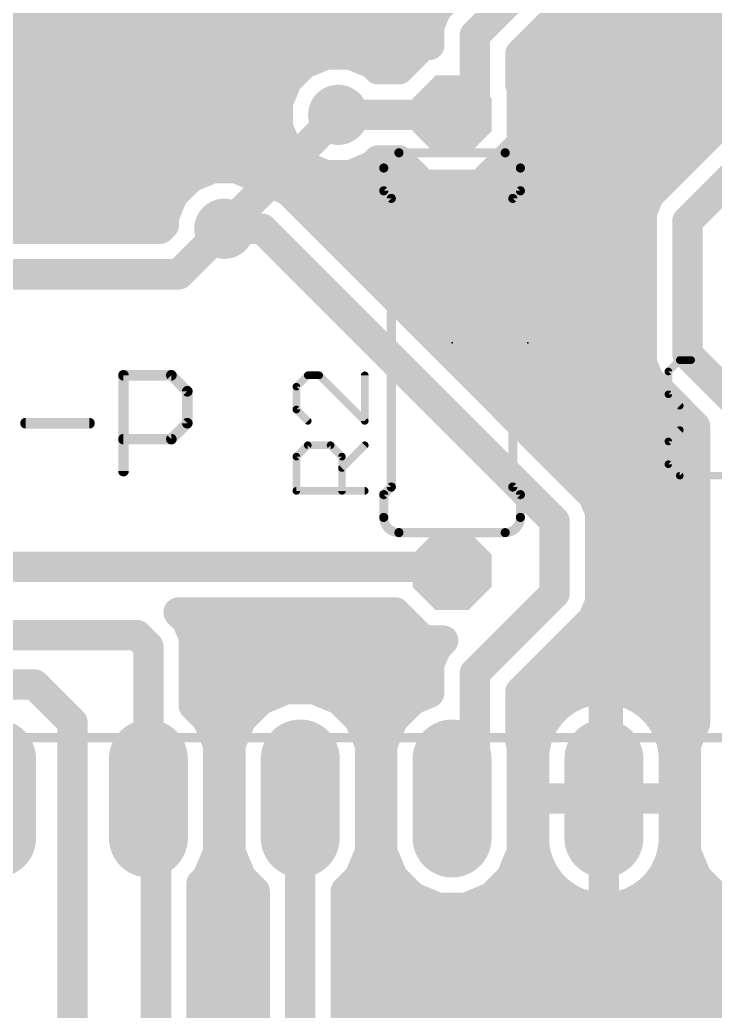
# Model space of a CAD drawing. Extents: x 40.6 to 122, y 26.7 to 70.8.
# Drawn here: x 71.51 to 83.14, y 38.35 to 54.93 of the extents above; entities that cross this region are included whole.
import ezdxf

# ---------------------------------------------------------------- set-up
doc = ezdxf.new("R2010")
doc.units = 0
for name, color, linetype in [('1', 22, 'CONTINUOUS'), ('129', 253, 'CONTINUOUS'), ('16', 175, 'CONTINUOUS'), ('17', 82, 'CONTINUOUS'), ('18', 82, 'CONTINUOUS'), ('21', 253, 'CONTINUOUS'), ('23', 7, 'CONTINUOUS'), ('25', 253, 'CONTINUOUS'), ('27', 253, 'CONTINUOUS'), ('51', 253, 'CONTINUOUS')]:
    doc.layers.add(name, color=color, linetype=linetype)

# ---------------------------------------------------------------- blocks, each defined once
blk = doc.blocks.new('LONGP100')
at = {"const_width": 1}
blk.add_lwpolyline([(-0.5, 0), (0.5, 0)], dxfattribs=at)
at = {"const_width": 0.5}
for points in [[(-0.5, 0.25, 1), (-0.5, -0.25)], [(0.5, -0.25, 1), (0.5, 0.25)]]:
    blk.add_lwpolyline(points, format="xyb", dxfattribs=at)
blk = doc.blocks.new('RECT')
blk.add_solid([(-0.5, -0.5), (0.5, -0.5), (-0.5, 0.5), (0.5, 0.5)])
blk = doc.blocks.new('OCTAGONP')
at = {"const_width": 0.5}
blk.add_lwpolyline([(-0.25, -0.1036), (-0.25, 0.1036), (-0.1036, 0.25), (0.1036, 0.25), (0.25, 0.1036), (0.25, -0.1036), (0.1036, -0.25), (-0.1036, -0.25), (-0.25, -0.1036), (-0.25, 0.1036)], dxfattribs=at)
blk = doc.blocks.new('ROUNDV')
at = {"const_width": 0.5}
blk.add_lwpolyline([(0, -0.25, 1), (0, 0.25, 1), (0, -0.25)], format="xyb", dxfattribs=at)

msp = doc.modelspace()

# ---------------------------------------------------------------- linework, layer by layer
at = {"layer": '1', "const_width": 0.508}
msp.add_lwpolyline([(74.93, 51.435), (76.835, 53.34)], dxfattribs=at)
at = {"layer": '1', "const_width": 0.254}
for points in [[(76.9248, 53.2502, 1), (76.7452, 53.4298)], [(74.8402, 51.5248, 1), (75.0198, 51.3452)]]:
    msp.add_lwpolyline(points, format="xyb", dxfattribs=at)
at = {"layer": '129', "const_width": 0.508}
msp.add_lwpolyline([(74.93, 51.435), (76.835, 53.34)], dxfattribs=at)
at = {"layer": '129', "const_width": 0.254}
for points in [[(76.9248, 53.2502, 1), (76.7452, 53.4298)], [(74.8402, 51.5248, 1), (75.0198, 51.3452)]]:
    msp.add_lwpolyline(points, format="xyb", dxfattribs=at)
at = {"layer": '16', "const_width": 0.508}
for points in [[(78.6765, 56.896), (75.1205, 53.34)], [(81.3435, 56.896), (79.121, 54.6735)], [(78.6911, 55.3212), (78.475, 55.1051)], [(79.883, 54.3579), (80.9053, 55.3802)], [(78.475, 55.1051), (78.359, 54.8251)], [(56.7036, 54.864), (78.3751, 54.864)], [(78.359, 54.8251), (78.359, 54.5084)], [(80.3891, 54.864), (103.6955, 54.864)], [(79.121, 54.6735), (79.121, 53.34)], [(78.256, 54.5084), (77.8496, 54.102)], [(78.359, 54.5084), (78.256, 54.5084)], [(59.0564, 54.356), (78.1036, 54.356)], [(76.6339, 54.3512), (76.2622, 54.1973)], [(77.0361, 54.3512), (76.6339, 54.3512)], [(77.4078, 54.1973), (77.0361, 54.3512)], [(79.883, 53.8494), (79.883, 54.3579)], [(79.883, 54.356), (103.6955, 54.356)], [(76.2622, 54.1973), (75.9777, 53.9128)], [(77.5031, 54.102), (77.4078, 54.1973)], [(79.121, 49.3395), (84.0105, 54.229)], [(77.8496, 54.102), (77.5031, 54.102)], [(84.0234, 53.986), (82.031, 51.9936)], [(66.0381, 53.848), (75.9509, 53.848)], [(75.9777, 53.9128), (75.8238, 53.5411)], [(79.9084, 53.824), (79.883, 53.8494)], [(79.8844, 53.848), (83.8854, 53.848)], [(79.9084, 52.856), (79.9084, 53.824)], [(75.8238, 53.5411), (75.8238, 53.1389)], [(66.5461, 53.34), (75.8238, 53.34)], [(75.1205, 53.34), (74.2315, 52.451)], [(75.1205, 53.34), (79.121, 49.3395)], [(77.47, 53.34), (76.835, 53.34)], [(77.47, 53.34), (78.74, 53.34)], [(79.121, 53.34), (78.74, 53.34)], [(79.9084, 53.34), (83.3774, 53.34)], [(84.455, 53.34), (82.677, 51.562)], [(75.8238, 53.1389), (75.9777, 52.7672)], [(69.4704, 52.832), (75.9509, 52.832)], [(79.224, 52.1716), (79.9084, 52.856)], [(79.8844, 52.832), (82.8694, 52.832)], [(75.9777, 52.7672), (76.2622, 52.4827)], [(76.2622, 52.4827), (76.6339, 52.3288)], [(77.0361, 52.3288), (77.4078, 52.4827)], [(77.4078, 52.4827), (77.5031, 52.578)], [(77.5031, 52.578), (77.8496, 52.578)], [(77.8496, 52.578), (78.256, 52.1716)], [(74.2315, 52.451), (68.8975, 52.451)], [(69.7484, 52.324), (74.4339, 52.324)], [(74.3572, 52.2923), (74.0727, 52.0078)], [(74.7289, 52.4462), (74.3572, 52.2923)], [(75.1311, 52.4462), (74.7289, 52.4462)], [(75.5028, 52.2923), (75.1311, 52.4462)], [(75.4261, 52.324), (78.1036, 52.324)], [(75.5981, 52.197), (75.5028, 52.2923)], [(76.6339, 52.3288), (77.0361, 52.3288)], [(79.3764, 52.324), (82.3614, 52.324)], [(75.7166, 52.197), (75.5981, 52.197)], [(75.9966, 52.081), (75.7166, 52.197)], [(78.256, 52.1716), (79.224, 52.1716)], [(74.0727, 52.0078), (73.9188, 51.6361)], [(76.211, 51.8666), (75.9966, 52.081)], [(82.031, 51.9936), (81.915, 51.7136)], [(69.7484, 51.816), (73.9933, 51.816)], [(80.8861, 47.1915), (76.211, 51.8666)], [(76.2616, 51.816), (81.9574, 51.816)], [(73.9188, 51.6361), (73.9188, 51.5014)], [(81.915, 51.7136), (81.915, 49.1879)], [(73.9188, 51.5014), (73.8524, 51.435)], [(82.677, 51.562), (82.677, 49.3395)], [(73.8524, 51.435), (69.5974, 51.435)], [(74.168, 50.673), (74.93, 51.435)], [(74.93, 51.435), (75.2475, 51.435)], [(75.565, 51.435), (74.93, 51.435)], [(80.4545, 46.5455), (75.565, 51.435)], [(76.7696, 51.308), (81.915, 51.308)], [(77.2776, 50.8), (81.915, 50.8)], [(68.1355, 50.673), (74.168, 50.673)], [(77.7856, 50.292), (81.915, 50.292)], [(78.2936, 49.784), (81.915, 49.784)], [(79.121, 49.3395), (81.3435, 47.117)], [(82.677, 49.3395), (83.566, 48.4505)], [(78.8016, 49.276), (81.915, 49.276)], [(81.915, 49.1879), (82.031, 48.9079)], [(82.031, 48.9079), (82.2454, 48.6935)], [(79.3096, 48.768), (82.1709, 48.768)], [(82.2454, 48.6935), (82.804, 48.1349)], [(79.8176, 48.26), (82.6789, 48.26)], [(82.804, 48.1349), (82.804, 43.1707)], [(80.3256, 47.752), (82.804, 47.752)], [(80.8336, 47.244), (82.804, 47.244)], [(81.1005, 46.9771), (80.8861, 47.1915)], [(80.8861, 47.1915), (80.8861, 47.1915)], [(81.3435, 47.117), (81.3435, 42.2275)], [(81.2165, 46.6971), (81.1005, 46.9771)], [(81.2004, 46.736), (82.804, 46.736)], [(81.2165, 45.1874), (81.2165, 46.6971)], [(80.4545, 46.5455), (80.4545, 45.339)], [(81.2165, 46.228), (82.804, 46.228)], [(69.7865, 45.7835), (78.6765, 45.7835)], [(78.6765, 45.7835), (78.74, 45.72)], [(81.2165, 45.72), (82.804, 45.72)], [(80.4545, 45.339), (79.121, 44.0055)], [(81.1005, 44.9074), (81.2165, 45.1874)], [(81.2165, 45.212), (82.804, 45.212)], [(74.306, 44.8816), (74.1661, 45.0215)], [(74.1661, 45.0215), (77.7861, 45.0215)], [(77.7861, 45.0215), (78.256, 44.5516)], [(74.422, 44.6016), (74.306, 44.8816)], [(80.8861, 44.693), (81.1005, 44.9074)], [(74.3796, 44.704), (78.1036, 44.704)], [(79.883, 43.6899), (80.8861, 44.693)], [(80.8971, 44.704), (82.804, 44.704)], [(73.4695, 44.6405), (69.342, 44.6405)], [(73.66, 44.45), (73.4695, 44.6405)], [(74.422, 43.4608), (74.422, 44.6016)], [(78.256, 44.5516), (78.5895, 44.5516)], [(78.5895, 44.5516), (78.475, 44.4371)], [(73.66, 41.91), (73.66, 44.45)], [(78.475, 44.4371), (78.359, 44.1571)], [(74.422, 44.196), (78.3751, 44.196)], [(80.3891, 44.196), (82.804, 44.196)], [(78.359, 44.1571), (78.359, 43.6772)], [(79.121, 44.0055), (79.121, 42.2275)], [(71.755, 43.815), (68.58, 43.815)], [(72.39, 43.18), (71.755, 43.815)], [(74.422, 43.688), (75.845, 43.688)], [(75.9676, 43.7388), (75.5382, 43.5609)], [(76.4324, 43.7388), (75.9676, 43.7388)], [(76.8618, 43.5609), (76.4324, 43.7388)], [(76.555, 43.688), (78.359, 43.688)], [(78.359, 43.6772), (78.0782, 43.5609)], [(79.883, 42.8641), (79.883, 43.6899)], [(79.883, 43.688), (80.9386, 43.688)], [(81.0064, 43.71), (80.8315, 43.6532)], [(81.188, 43.7388), (81.0064, 43.71)], [(81.28, 43.7388), (81.188, 43.7388)], [(81.372, 43.7388), (81.28, 43.7388)], [(81.28, 43.7388), (81.28, 41.91)], [(81.28, 41.91), (81.28, 43.7388)], [(81.28, 43.688), (81.28, 43.688)], [(81.5536, 43.71), (81.372, 43.7388)], [(81.7285, 43.6532), (81.5536, 43.71)], [(81.6214, 43.688), (82.804, 43.688)], [(75.5382, 43.5609), (75.2095, 43.2322)], [(77.1905, 43.2322), (76.8618, 43.5609)], [(78.0782, 43.5609), (77.7495, 43.2322)], [(80.6676, 43.5697), (80.5188, 43.4616)], [(80.8315, 43.6532), (80.6676, 43.5697)], [(81.8924, 43.5697), (81.7285, 43.6532)], [(82.0412, 43.4616), (81.8924, 43.5697)], [(74.6505, 43.2322), (74.422, 43.4608)], [(80.5188, 43.4616), (80.3888, 43.3316)], [(82.1712, 43.3316), (82.0412, 43.4616)], [(72.39, 31.75), (72.39, 43.18)], [(74.8284, 42.8028), (74.6505, 43.2322)], [(74.6722, 43.18), (75.1878, 43.18)], [(75.2095, 43.2322), (75.0316, 42.8028)], [(77.3684, 42.8028), (77.1905, 43.2322)], [(77.2122, 43.18), (77.7278, 43.18)], [(77.7495, 43.2322), (77.5716, 42.8028)], [(79.883, 43.18), (80.2793, 43.18)], [(80.2807, 43.1828), (80.1972, 43.0189)], [(80.3888, 43.3316), (80.2807, 43.1828)], [(81.28, 43.18), (81.28, 43.18)], [(82.2793, 43.1828), (82.1712, 43.3316)], [(82.3628, 43.0189), (82.2793, 43.1828)], [(82.2807, 43.18), (82.804, 43.18)], [(80.1972, 43.0189), (80.1404, 42.844)], [(82.4196, 42.844), (82.3628, 43.0189)], [(82.804, 43.1707), (82.6516, 42.8028)], [(79.9084, 42.8028), (79.883, 42.8641)], [(80.1404, 42.844), (80.1116, 42.6624)], [(82.4484, 42.6624), (82.4196, 42.844)], [(74.8284, 41.0172), (74.8284, 42.8028)], [(75.0316, 42.8028), (75.0316, 41.0172)], [(77.3684, 41.0172), (77.3684, 42.8028)], [(77.5716, 42.8028), (77.5716, 41.0172)], [(79.9084, 41.0172), (79.9084, 42.8028)], [(82.6516, 42.8028), (82.6516, 41.0172)], [(74.8284, 42.672), (75.0316, 42.672)], [(77.3684, 42.672), (77.5716, 42.672)], [(79.9084, 42.672), (80.1131, 42.672)], [(80.1116, 42.6624), (80.1116, 41.91)], [(81.28, 42.672), (81.28, 42.672)], [(82.4469, 42.672), (82.6516, 42.672)], [(82.4484, 41.91), (82.4484, 42.6624)], [(79.121, 42.2275), (78.74, 41.91)], [(81.3435, 42.2275), (81.28, 41.91)], [(74.8284, 42.164), (75.0316, 42.164)], [(77.3684, 42.164), (77.5716, 42.164)], [(79.9084, 42.164), (80.1116, 42.164)], [(81.28, 42.164), (81.28, 42.164)], [(82.4484, 42.164), (82.6516, 42.164)], [(73.787, 41.783), (73.66, 41.91)], [(76.2, 41.91), (76.2, 32.385)], [(80.1116, 41.91), (81.28, 41.91)], [(81.28, 41.91), (80.1116, 41.91)], [(80.1116, 41.91), (80.1116, 41.1576)], [(81.28, 41.91), (81.28, 41.91)], [(81.28, 41.91), (81.28, 41.91)], [(81.28, 40.0812), (81.28, 41.91)], [(81.28, 41.91), (81.28, 41.91)], [(81.28, 41.91), (81.28, 40.0812)], [(82.4484, 41.91), (81.28, 41.91)], [(81.28, 41.91), (81.28, 41.91)], [(81.28, 41.91), (82.4484, 41.91)], [(81.28, 41.91), (81.28, 35.179)], [(82.4484, 41.1576), (82.4484, 41.91)], [(73.787, 33.3375), (73.787, 41.783)], [(74.8284, 41.656), (75.0316, 41.656)], [(77.3684, 41.656), (77.5716, 41.656)], [(79.9084, 41.656), (80.1116, 41.656)], [(81.28, 41.656), (81.28, 41.656)], [(82.4484, 41.656), (82.6516, 41.656)], [(74.6505, 40.5878), (74.8284, 41.0172)], [(74.8284, 41.148), (75.0316, 41.148)], [(75.0316, 41.0172), (75.2095, 40.5878)], [(77.1905, 40.5878), (77.3684, 41.0172)], [(77.3684, 41.148), (77.5716, 41.148)], [(77.5716, 41.0172), (77.7495, 40.5878)], [(79.7305, 40.5878), (79.9084, 41.0172)], [(79.9084, 41.148), (80.1131, 41.148)], [(80.1116, 41.1576), (80.1404, 40.976)], [(81.28, 41.148), (81.28, 41.148)], [(82.4196, 40.976), (82.4484, 41.1576)], [(82.4469, 41.148), (82.6516, 41.148)], [(82.6516, 41.0172), (82.8295, 40.5878)], [(80.1404, 40.976), (80.1972, 40.8011)], [(82.3628, 40.8011), (82.4196, 40.976)], [(80.1972, 40.8011), (80.2807, 40.6372)], [(82.2793, 40.6372), (82.3628, 40.8011)], [(74.549, 40.4862), (74.6505, 40.5878)], [(74.6722, 40.64), (75.1878, 40.64)], [(75.2095, 40.5878), (75.438, 40.3592)], [(76.962, 40.3592), (77.1905, 40.5878)], [(77.2122, 40.64), (77.7278, 40.64)], [(77.7495, 40.5878), (78.0782, 40.2591)], [(79.4018, 40.2591), (79.7305, 40.5878)], [(79.7522, 40.64), (80.2793, 40.64)], [(80.2807, 40.6372), (80.3888, 40.4884)], [(81.28, 40.64), (81.28, 40.64)], [(82.1712, 40.4884), (82.2793, 40.6372)], [(82.2807, 40.64), (82.8078, 40.64)], [(82.8295, 40.5878), (83.1582, 40.2591)], [(74.549, 34.689), (74.549, 40.4862)], [(75.438, 40.3592), (75.438, 32.7006)], [(76.962, 32.2334), (76.962, 40.3592)], [(80.3888, 40.4884), (80.5188, 40.3584)], [(80.5188, 40.3584), (80.6676, 40.2503)], [(81.8924, 40.2503), (82.0412, 40.3584)], [(82.0412, 40.3584), (82.1712, 40.4884)], [(78.0782, 40.2591), (78.5076, 40.0812)], [(78.9724, 40.0812), (79.4018, 40.2591)], [(80.6676, 40.2503), (80.8315, 40.1668)], [(81.7285, 40.1668), (81.8924, 40.2503)], [(83.1582, 40.2591), (83.5876, 40.0812)], [(74.549, 40.132), (75.438, 40.132)], [(76.962, 40.132), (78.3849, 40.132)], [(78.5076, 40.0812), (78.9724, 40.0812)], [(79.0951, 40.132), (80.9386, 40.132)], [(80.8315, 40.1668), (81.0064, 40.11)], [(81.0064, 40.11), (81.188, 40.0812)], [(81.188, 40.0812), (81.28, 40.0812)], [(81.28, 40.132), (81.28, 40.132)], [(81.28, 40.0812), (81.372, 40.0812)], [(81.372, 40.0812), (81.5536, 40.11)], [(81.5536, 40.11), (81.7285, 40.1668)], [(81.6214, 40.132), (83.4649, 40.132)], [(74.549, 39.624), (75.438, 39.624)], [(76.962, 39.624), (88.138, 39.624)], [(74.549, 39.116), (75.438, 39.116)], [(76.962, 39.116), (88.138, 39.116)], [(74.549, 38.608), (75.438, 38.608)], [(76.962, 38.608), (88.138, 38.608)], [(74.549, 38.1), (75.438, 38.1)], [(76.962, 38.1), (88.138, 38.1)]]:
    msp.add_lwpolyline(points, dxfattribs=at)
at = {"layer": '16', "const_width": 0.254}
for points in [[(78.3852, 55.1949, 1), (78.5648, 55.0153)], [(78.486, 54.8251, 1), (78.232, 54.8251)], [(78.3751, 54.737, 1), (78.3751, 54.991)], [(80.3891, 54.991, 1), (80.3891, 54.737)], [(78.2417, 54.8737, 1), (78.4763, 54.7765)], [(79.248, 54.6735, 1), (78.994, 54.6735)], [(79.0312, 54.7633, 1), (79.2108, 54.5837)], [(78.256, 54.6354, 1), (78.256, 54.3814)], [(78.3458, 54.4186, 1), (78.1662, 54.5982)], [(78.359, 54.3814, 1), (78.359, 54.6354)], [(76.6339, 54.4782, 1), (76.6339, 54.2242)], [(76.6825, 54.2339, 1), (76.5853, 54.4685)], [(77.0847, 54.4685, 1), (76.9875, 54.2339)], [(77.0361, 54.2242, 1), (77.0361, 54.4782)], [(78.1036, 54.229, 1), (78.1036, 54.483)], [(78.232, 54.5084, 1), (78.486, 54.5084)], [(80.01, 54.3579, 1), (79.756, 54.3579)], [(79.883, 54.483, 1), (79.883, 54.229)], [(79.7932, 54.4477, 1), (79.9728, 54.2681)], [(76.2136, 54.3146, 1), (76.3108, 54.0799)], [(76.352, 54.1074, 1), (76.1724, 54.2871)], [(77.4976, 54.2871, 1), (77.318, 54.1074)], [(77.3592, 54.0799, 1), (77.4564, 54.3146)], [(77.5031, 54.229, 1), (77.5031, 53.975)], [(77.4132, 54.0122, 1), (77.5929, 54.1918)], [(77.7598, 54.1918, 1), (77.9394, 54.0122)], [(77.8496, 53.975, 1), (77.8496, 54.229)], [(75.8879, 54.0026, 1), (76.0675, 53.823)], [(76.0951, 53.8642, 1), (75.8604, 53.9614)], [(75.9509, 53.721, 1), (75.9509, 53.975)], [(79.9728, 53.9392, 1), (79.7932, 53.7596)], [(79.8844, 53.975, 1), (79.8844, 53.721)], [(80.0354, 53.824, 1), (79.7814, 53.824)], [(79.8186, 53.7342, 1), (79.9982, 53.9138)], [(79.756, 53.8494, 1), (80.01, 53.8494)], [(75.9508, 53.5411, 1), (75.6968, 53.5411)], [(75.7065, 53.5897, 1), (75.9411, 53.4925)], [(75.2103, 53.4298, 1), (75.0307, 53.2502)], [(75.0307, 53.4298, 1), (75.2103, 53.2502)], [(75.2103, 53.2502, 1), (75.0307, 53.4298)], [(75.8238, 53.213, 1), (75.8238, 53.467)], [(76.835, 53.467, 1), (76.835, 53.213)], [(77.47, 53.467, 1), (77.47, 53.213)], [(77.47, 53.213, 1), (77.47, 53.467)], [(78.74, 53.467, 1), (78.74, 53.213)], [(78.74, 53.213, 1), (78.74, 53.467)], [(79.121, 53.213, 1), (79.121, 53.467)], [(79.9084, 53.467, 1), (79.9084, 53.213)], [(75.9411, 53.1875, 1), (75.7065, 53.0903)], [(78.994, 53.34, 1), (79.248, 53.34)], [(75.6968, 53.1389, 1), (75.9508, 53.1389)], [(75.9509, 52.705, 1), (75.9509, 52.959)], [(79.8844, 52.959, 1), (79.8844, 52.705)], [(79.9982, 52.7662, 1), (79.8186, 52.9458)], [(82.8694, 52.705, 1), (82.8694, 52.959)], [(76.0675, 52.857, 1), (75.8879, 52.6774)], [(75.8604, 52.7186, 1), (76.0951, 52.8158)], [(79.7814, 52.856, 1), (80.0354, 52.856)], [(76.3108, 52.6001, 1), (76.2136, 52.3654)], [(77.4564, 52.3654, 1), (77.3592, 52.6001)], [(77.5031, 52.705, 1), (77.5031, 52.451)], [(77.5929, 52.4882, 1), (77.4132, 52.6678)], [(77.9394, 52.6678, 1), (77.7598, 52.4882)], [(77.8496, 52.451, 1), (77.8496, 52.705)], [(74.1417, 52.5408, 1), (74.3213, 52.3612)], [(74.2315, 52.324, 1), (74.2315, 52.578)], [(74.447, 52.2024, 1), (74.2674, 52.3821)], [(74.4339, 52.197, 1), (74.4339, 52.451)], [(74.7289, 52.5732, 1), (74.7289, 52.3192)], [(74.7775, 52.3289, 1), (74.6803, 52.5635)], [(75.1797, 52.5635, 1), (75.0825, 52.3289)], [(75.1311, 52.3192, 1), (75.1311, 52.5732)], [(75.4261, 52.451, 1), (75.4261, 52.197)], [(75.5926, 52.3821, 1), (75.413, 52.2024)], [(76.1724, 52.3929, 1), (76.352, 52.5725)], [(76.6339, 52.4558, 1), (76.6339, 52.2018)], [(76.5853, 52.2115, 1), (76.6825, 52.4461)], [(76.9875, 52.4461, 1), (77.0847, 52.2115)], [(77.0361, 52.2018, 1), (77.0361, 52.4558)], [(77.318, 52.5725, 1), (77.4976, 52.3929)], [(78.1036, 52.197, 1), (78.1036, 52.451)], [(79.3764, 52.451, 1), (79.3764, 52.197)], [(82.3614, 52.197, 1), (82.3614, 52.451)], [(74.3086, 52.4096, 1), (74.4058, 52.1749)], [(75.4542, 52.1749, 1), (75.5514, 52.4096)], [(75.5981, 52.324, 1), (75.5981, 52.07)], [(75.5082, 52.1072, 1), (75.6879, 52.2868)], [(75.7652, 52.3143, 1), (75.668, 52.0797)], [(75.7166, 52.07, 1), (75.7166, 52.324)], [(78.256, 52.2986, 1), (78.256, 52.0446)], [(78.1662, 52.0818, 1), (78.3458, 52.2614)], [(79.1342, 52.2614, 1), (79.3138, 52.0818)], [(79.224, 52.0446, 1), (79.224, 52.2986)], [(73.9829, 52.0976, 1), (74.1625, 51.918)], [(74.1901, 51.9592, 1), (73.9554, 52.0564)], [(76.0864, 52.1708, 1), (75.9068, 51.9912)], [(75.948, 51.9637, 1), (76.0452, 52.1983)], [(81.9412, 52.0834, 1), (82.1208, 51.9038)], [(82.1483, 51.945, 1), (81.9137, 52.0422)], [(73.9933, 51.689, 1), (73.9933, 51.943)], [(76.3008, 51.9564, 1), (76.1212, 51.7768)], [(76.1212, 51.7768, 1), (76.3008, 51.9564)], [(76.2616, 51.943, 1), (76.2616, 51.689)], [(81.9574, 51.689, 1), (81.9574, 51.943)], [(74.0458, 51.6361, 1), (73.7918, 51.6361)], [(82.042, 51.7136, 1), (81.788, 51.7136)], [(81.7977, 51.7622, 1), (82.0323, 51.665)], [(73.8015, 51.6847, 1), (74.0361, 51.5875)], [(74.0086, 51.4116, 1), (73.829, 51.5912)], [(82.804, 51.562, 1), (82.55, 51.562)], [(82.5872, 51.6518, 1), (82.7668, 51.4722)], [(73.7626, 51.5248, 1), (73.9422, 51.3452)], [(73.7918, 51.5014, 1), (74.0458, 51.5014)], [(73.8524, 51.308, 1), (73.8524, 51.562)], [(74.93, 51.562, 1), (74.93, 51.308)], [(74.93, 51.562, 1), (74.93, 51.308)], [(75.0198, 51.3452, 1), (74.8402, 51.5248)], [(75.2475, 51.308, 1), (75.2475, 51.562)], [(75.6548, 51.5248, 1), (75.4752, 51.3452)], [(75.565, 51.308, 1), (75.565, 51.562)], [(76.7696, 51.435, 1), (76.7696, 51.181)], [(81.915, 51.181, 1), (81.915, 51.435)], [(77.2776, 50.927, 1), (77.2776, 50.673)], [(81.915, 50.673, 1), (81.915, 50.927)], [(74.0782, 50.7628, 1), (74.2578, 50.5832)], [(74.168, 50.546, 1), (74.168, 50.8)], [(77.7856, 50.419, 1), (77.7856, 50.165)], [(81.915, 50.165, 1), (81.915, 50.419)], [(78.2936, 49.911, 1), (78.2936, 49.657)], [(81.915, 49.657, 1), (81.915, 49.911)], [(79.2108, 49.4293, 1), (79.0312, 49.2497)], [(82.7668, 49.4293, 1), (82.5872, 49.2497)], [(78.8016, 49.403, 1), (78.8016, 49.149)], [(79.0312, 49.4293, 1), (79.2108, 49.2497)], [(79.0312, 49.2497, 1), (79.2108, 49.4293)], [(82.0323, 49.2365, 1), (81.7977, 49.1393)], [(81.915, 49.149, 1), (81.915, 49.403)], [(82.55, 49.3395, 1), (82.804, 49.3395)], [(81.788, 49.1879, 1), (82.042, 49.1879)], [(82.1208, 48.9977, 1), (81.9412, 48.8181)], [(81.9137, 48.8593, 1), (82.1483, 48.9565)], [(79.3096, 48.895, 1), (79.3096, 48.641)], [(82.3352, 48.7833, 1), (82.1556, 48.6037)], [(82.1556, 48.6037, 1), (82.3352, 48.7833)], [(82.1709, 48.641, 1), (82.1709, 48.895)], [(79.8176, 48.387, 1), (79.8176, 48.133)], [(82.6789, 48.133, 1), (82.6789, 48.387)], [(82.931, 48.1349, 1), (82.677, 48.1349)], [(82.7142, 48.0451, 1), (82.8938, 48.2247)], [(80.3256, 47.879, 1), (80.3256, 47.625)], [(82.804, 47.625, 1), (82.804, 47.879)], [(80.8336, 47.371, 1), (80.8336, 47.117)], [(80.9759, 47.2813, 1), (80.7963, 47.1017)], [(80.8861, 47.3185, 1), (80.8861, 47.0645)], [(80.7963, 47.1017, 1), (80.9759, 47.2813)], [(80.8861, 47.0645, 1), (80.8861, 47.3185)], [(82.804, 47.117, 1), (82.804, 47.371)], [(81.4705, 47.117, 1), (81.2165, 47.117)], [(81.2537, 47.0272, 1), (81.4333, 47.2068)], [(81.2178, 47.0257, 1), (80.9832, 46.9285)], [(81.0107, 46.8873, 1), (81.1903, 47.0669)], [(81.2004, 46.863, 1), (81.2004, 46.609)], [(81.3435, 46.6971, 1), (81.0895, 46.6971)], [(82.804, 46.609, 1), (82.804, 46.863)], [(80.5815, 46.5455, 1), (80.3275, 46.5455)], [(80.3647, 46.4557, 1), (80.5443, 46.6353)], [(81.0992, 46.6485, 1), (81.3338, 46.7457)], [(81.2165, 46.355, 1), (81.2165, 46.101)], [(82.804, 46.101, 1), (82.804, 46.355)], [(78.7663, 45.8733, 1), (78.5867, 45.6937)], [(78.6502, 45.6302, 1), (78.8298, 45.8098)], [(78.6765, 45.6565, 1), (78.6765, 45.9105)], [(81.2165, 45.847, 1), (81.2165, 45.593)], [(82.804, 45.593, 1), (82.804, 45.847)], [(80.5443, 45.2492, 1), (80.3647, 45.4288)], [(80.3275, 45.339, 1), (80.5815, 45.339)], [(81.2165, 45.339, 1), (81.2165, 45.085)], [(81.3338, 45.1388, 1), (81.0992, 45.236)], [(82.804, 45.085, 1), (82.804, 45.339)], [(74.2559, 45.1113, 1), (74.0763, 44.9317)], [(74.1661, 45.1485, 1), (74.1661, 44.8945)], [(77.8759, 45.1113, 1), (77.6963, 44.9317)], [(77.7861, 44.8945, 1), (77.7861, 45.1485)], [(81.0895, 45.1874, 1), (81.3435, 45.1874)], [(74.4233, 44.9302, 1), (74.1887, 44.833)], [(74.2162, 44.7918, 1), (74.3958, 44.9714)], [(80.9832, 44.956, 1), (81.2178, 44.8588)], [(81.1903, 44.8176, 1), (81.0107, 44.9972)], [(74.3796, 44.831, 1), (74.3796, 44.577)], [(78.1036, 44.577, 1), (78.1036, 44.831)], [(80.8971, 44.831, 1), (80.8971, 44.577)], [(80.9759, 44.6032, 1), (80.7963, 44.7828)], [(82.804, 44.577, 1), (82.804, 44.831)], [(73.5593, 44.7303, 1), (73.3797, 44.5507)], [(73.4695, 44.5135, 1), (73.4695, 44.7675)], [(74.549, 44.6016, 1), (74.295, 44.6016)], [(74.3047, 44.553, 1), (74.5393, 44.6502)], [(78.256, 44.6786, 1), (78.256, 44.4246)], [(78.1662, 44.4618, 1), (78.3458, 44.6414)], [(78.6793, 44.4618, 1), (78.4997, 44.6414)], [(78.5895, 44.4246, 1), (78.5895, 44.6786)], [(80.7963, 44.7828, 1), (80.9759, 44.6032)], [(73.787, 44.45, 1), (73.533, 44.45)], [(73.5702, 44.3602, 1), (73.7498, 44.5398)], [(78.3852, 44.5269, 1), (78.5648, 44.3473)], [(78.5923, 44.3885, 1), (78.3577, 44.4857)], [(74.422, 44.323, 1), (74.422, 44.069)], [(78.3751, 44.069, 1), (78.3751, 44.323)], [(80.3891, 44.323, 1), (80.3891, 44.069)], [(82.804, 44.069, 1), (82.804, 44.323)], [(78.486, 44.1571, 1), (78.232, 44.1571)], [(78.2417, 44.2057, 1), (78.4763, 44.1085)], [(79.248, 44.0055, 1), (78.994, 44.0055)], [(79.0312, 44.0953, 1), (79.2108, 43.9157)], [(71.8448, 43.9048, 1), (71.6652, 43.7252)], [(71.755, 43.688, 1), (71.755, 43.942)], [(74.422, 43.815, 1), (74.422, 43.561)], [(75.9676, 43.8658, 1), (75.9676, 43.6118)], [(75.845, 43.561, 1), (75.845, 43.815)], [(76.0162, 43.6215, 1), (75.919, 43.8561)], [(76.481, 43.8561, 1), (76.3838, 43.6215)], [(76.555, 43.815, 1), (76.555, 43.561)], [(76.4324, 43.6118, 1), (76.4324, 43.8658)], [(78.4076, 43.5599, 1), (78.3104, 43.7946)], [(78.359, 43.561, 1), (78.359, 43.815)], [(80.01, 43.6899, 1), (79.756, 43.6899)], [(79.883, 43.815, 1), (79.883, 43.561)], [(80.9865, 43.8355, 1), (81.0263, 43.5846)], [(80.9386, 43.561, 1), (80.9386, 43.815)], [(81.0456, 43.5892, 1), (80.9672, 43.8308)], [(81.188, 43.8658, 1), (81.188, 43.6118)], [(81.28, 43.8658, 1), (81.28, 43.6118)], [(81.407, 43.7388, 1), (81.153, 43.7388)], [(81.407, 43.7388, 1), (81.153, 43.7388)], [(81.28, 43.815, 1), (81.28, 43.561)], [(81.2079, 43.6134, 1), (81.1682, 43.8642)], [(81.3918, 43.8642, 1), (81.3521, 43.6134)], [(81.28, 43.6118, 1), (81.28, 43.8658)], [(81.28, 43.561, 1), (81.28, 43.815)], [(81.372, 43.6118, 1), (81.372, 43.8658)], [(81.5928, 43.8308, 1), (81.5144, 43.5892)], [(81.6214, 43.815, 1), (81.6214, 43.561)], [(81.5337, 43.5846, 1), (81.5735, 43.8355)], [(82.804, 43.561, 1), (82.804, 43.815)], [(75.4896, 43.6783, 1), (75.5868, 43.4436)], [(75.628, 43.4711, 1), (75.4484, 43.6507)], [(76.9516, 43.6507, 1), (76.772, 43.4711)], [(76.8132, 43.4436, 1), (76.9104, 43.6783)], [(78.0296, 43.6783, 1), (78.1268, 43.4436)], [(78.168, 43.4711, 1), (77.9884, 43.6507)], [(78.232, 43.6772, 1), (78.486, 43.6772)], [(79.7932, 43.7797, 1), (79.9728, 43.6001)], [(80.61, 43.6829, 1), (80.7253, 43.4565)], [(80.7423, 43.467, 1), (80.593, 43.6724)], [(80.7922, 43.774, 1), (80.8707, 43.5324)], [(80.8891, 43.54, 1), (80.7738, 43.7664)], [(81.7862, 43.7664, 1), (81.6709, 43.54)], [(81.6893, 43.5324, 1), (81.7678, 43.774)], [(81.967, 43.6724, 1), (81.8177, 43.467)], [(81.8347, 43.4565, 1), (81.95, 43.6829)], [(74.5118, 43.5506, 1), (74.3322, 43.371)], [(80.4442, 43.5643, 1), (80.5935, 43.3589)], [(80.6086, 43.3718, 1), (80.429, 43.5514)], [(82.131, 43.5514, 1), (81.9514, 43.3718)], [(81.9665, 43.3589, 1), (82.1158, 43.5643)], [(72.517, 43.18, 1), (72.263, 43.18)], [(74.295, 43.4608, 1), (74.549, 43.4608)], [(74.7679, 43.2808, 1), (74.5332, 43.1836)], [(74.6722, 43.307, 1), (74.6722, 43.053)], [(74.5607, 43.1424, 1), (74.7403, 43.322)], [(75.1197, 43.322, 1), (75.2993, 43.1424)], [(75.3268, 43.1836, 1), (75.0921, 43.2808)], [(75.1878, 43.053, 1), (75.1878, 43.307)], [(77.3079, 43.2808, 1), (77.0732, 43.1836)], [(77.2122, 43.307, 1), (77.2122, 43.053)], [(77.1007, 43.1424, 1), (77.2803, 43.322)], [(77.6597, 43.322, 1), (77.8393, 43.1424)], [(77.8668, 43.1836, 1), (77.6321, 43.2808)], [(77.7278, 43.053, 1), (77.7278, 43.307)], [(79.883, 43.307, 1), (79.883, 43.053)], [(80.3939, 43.1251, 1), (80.1675, 43.2404)], [(80.299, 43.4214, 1), (80.4786, 43.2418)], [(80.2793, 43.053, 1), (80.2793, 43.307)], [(80.4915, 43.2569, 1), (80.286, 43.4062)], [(81.28, 43.307, 1), (81.28, 43.053)], [(81.28, 43.053, 1), (81.28, 43.307)], [(82.2739, 43.4062, 1), (82.0685, 43.2569)], [(82.0814, 43.2418, 1), (82.261, 43.4214)], [(82.3925, 43.2404, 1), (82.1661, 43.1251)], [(82.2807, 43.307, 1), (82.2807, 43.053)], [(82.804, 43.053, 1), (82.804, 43.307)], [(72.3002, 43.0902, 1), (72.4798, 43.2698)], [(80.318, 42.9797, 1), (80.0764, 43.0582)], [(80.1779, 43.2574, 1), (80.3834, 43.1081)], [(82.1766, 43.1081, 1), (82.382, 43.2574)], [(82.4836, 43.0582, 1), (82.242, 42.9797)], [(82.677, 43.1707, 1), (82.931, 43.1707)], [(82.9213, 43.1221, 1), (82.6867, 43.2193)], [(80.0003, 42.9127, 1), (79.7657, 42.8155)], [(80.2658, 42.8241, 1), (80.0149, 42.8639)], [(80.084, 43.0766, 1), (80.3104, 42.9613)], [(82.2496, 42.9613, 1), (82.476, 43.0766)], [(82.5451, 42.8639, 1), (82.2942, 42.8241)], [(74.9554, 42.8028, 1), (74.7014, 42.8028)], [(74.7111, 42.7542, 1), (74.9457, 42.8514)], [(75.1586, 42.8028, 1), (74.9046, 42.8028)], [(74.9143, 42.8514, 1), (75.1489, 42.7542)], [(77.4954, 42.8028, 1), (77.2414, 42.8028)], [(77.2511, 42.7542, 1), (77.4857, 42.8514)], [(77.6986, 42.8028, 1), (77.4446, 42.8028)], [(77.4543, 42.8514, 1), (77.6889, 42.7542)], [(79.756, 42.8641, 1), (80.01, 42.8641)], [(80.0354, 42.8028, 1), (79.7814, 42.8028)], [(79.7911, 42.7542, 1), (80.0257, 42.8514)], [(80.0196, 42.8832, 1), (80.2612, 42.8048)], [(82.2988, 42.8048, 1), (82.5404, 42.8832)], [(82.7786, 42.8028, 1), (82.5246, 42.8028)], [(82.5343, 42.8514, 1), (82.7689, 42.7542)], [(74.8284, 42.799, 1), (74.8284, 42.545)], [(75.0316, 42.545, 1), (75.0316, 42.799)], [(77.3684, 42.799, 1), (77.3684, 42.545)], [(77.5716, 42.545, 1), (77.5716, 42.799)], [(79.9084, 42.799, 1), (79.9084, 42.545)], [(80.2386, 42.6624, 1), (79.9846, 42.6624)], [(79.9862, 42.6822, 1), (80.237, 42.6425)], [(80.1131, 42.545, 1), (80.1131, 42.799)], [(81.28, 42.799, 1), (81.28, 42.545)], [(81.28, 42.545, 1), (81.28, 42.799)], [(82.4469, 42.799, 1), (82.4469, 42.545)], [(82.5754, 42.6624, 1), (82.3214, 42.6624)], [(82.323, 42.6425, 1), (82.5738, 42.6822)], [(82.6516, 42.545, 1), (82.6516, 42.799)], [(79.2023, 42.1299, 1), (79.0397, 42.3251)], [(81.468, 42.2026, 1), (81.219, 42.2524)], [(74.8284, 42.291, 1), (74.8284, 42.037)], [(75.0316, 42.037, 1), (75.0316, 42.291)], [(77.3684, 42.291, 1), (77.3684, 42.037)], [(77.5716, 42.037, 1), (77.5716, 42.291)], [(78.994, 42.2275, 1), (79.248, 42.2275)], [(79.9084, 42.291, 1), (79.9084, 42.037)], [(80.1116, 42.037, 1), (80.1116, 42.291)], [(81.28, 42.291, 1), (81.28, 42.037)], [(81.2165, 42.2275, 1), (81.4705, 42.2275)], [(81.28, 42.037, 1), (81.28, 42.291)], [(82.4484, 42.291, 1), (82.4484, 42.037)], [(82.6516, 42.037, 1), (82.6516, 42.291)], [(73.7498, 41.9998, 1), (73.5702, 41.8202)], [(76.327, 41.91, 1), (76.073, 41.91)], [(78.6587, 42.0076, 1), (78.8213, 41.8124)], [(80.1116, 42.037, 1), (80.1116, 41.783)], [(80.1116, 42.037, 1), (80.1116, 41.783)], [(80.2386, 41.91, 1), (79.9846, 41.91)], [(81.28, 42.037, 1), (81.28, 41.783)], [(81.407, 41.91, 1), (81.153, 41.91)], [(81.407, 41.91, 1), (81.153, 41.91)], [(81.28, 42.037, 1), (81.28, 41.783)], [(81.407, 41.91, 1), (81.153, 41.91)], [(81.28, 42.037, 1), (81.28, 41.783)], [(81.407, 41.91, 1), (81.153, 41.91)], [(81.28, 42.037, 1), (81.28, 41.783)], [(81.407, 41.91, 1), (81.153, 41.91)], [(81.28, 41.783, 1), (81.28, 42.037)], [(81.28, 41.783, 1), (81.28, 42.037)], [(81.28, 41.783, 1), (81.28, 42.037)], [(81.28, 41.783, 1), (81.28, 42.037)], [(82.5754, 41.91, 1), (82.3214, 41.91)], [(82.4484, 41.783, 1), (82.4484, 42.037)], [(82.4484, 41.783, 1), (82.4484, 42.037)], [(73.533, 41.91, 1), (73.787, 41.91)], [(73.914, 41.783, 1), (73.66, 41.783)], [(73.6972, 41.6932, 1), (73.8768, 41.8728)], [(79.9846, 41.91, 1), (80.2386, 41.91)], [(81.1555, 41.9349, 1), (81.4045, 41.8851)], [(81.153, 41.91, 1), (81.407, 41.91)], [(81.153, 41.91, 1), (81.407, 41.91)], [(81.153, 41.91, 1), (81.407, 41.91)], [(81.153, 41.91, 1), (81.407, 41.91)], [(82.3214, 41.91, 1), (82.5754, 41.91)], [(74.8284, 41.783, 1), (74.8284, 41.529)], [(75.0316, 41.529, 1), (75.0316, 41.783)], [(77.3684, 41.783, 1), (77.3684, 41.529)], [(77.5716, 41.529, 1), (77.5716, 41.783)], [(79.9084, 41.783, 1), (79.9084, 41.529)], [(80.1116, 41.529, 1), (80.1116, 41.783)], [(81.28, 41.783, 1), (81.28, 41.529)], [(81.28, 41.529, 1), (81.28, 41.783)], [(82.4484, 41.783, 1), (82.4484, 41.529)], [(82.6516, 41.529, 1), (82.6516, 41.783)], [(74.8284, 41.275, 1), (74.8284, 41.021)], [(74.9457, 40.9686, 1), (74.7111, 41.0658)], [(75.1489, 41.0658, 1), (74.9143, 40.9686)], [(75.0316, 41.021, 1), (75.0316, 41.275)], [(77.3684, 41.275, 1), (77.3684, 41.021)], [(77.4857, 40.9686, 1), (77.2511, 41.0658)], [(77.6889, 41.0658, 1), (77.4543, 40.9686)], [(77.5716, 41.021, 1), (77.5716, 41.275)], [(79.9084, 41.275, 1), (79.9084, 41.021)], [(80.0257, 40.9686, 1), (79.7911, 41.0658)], [(80.237, 41.1775, 1), (79.9862, 41.1378)], [(79.9846, 41.1576, 1), (80.2386, 41.1576)], [(80.1131, 41.021, 1), (80.1131, 41.275)], [(81.28, 41.275, 1), (81.28, 41.021)], [(81.28, 41.021, 1), (81.28, 41.275)], [(82.4469, 41.275, 1), (82.4469, 41.021)], [(82.3214, 41.1576, 1), (82.5754, 41.1576)], [(82.5738, 41.1378, 1), (82.323, 41.1775)], [(82.7689, 41.0658, 1), (82.5343, 40.9686)], [(82.6516, 41.021, 1), (82.6516, 41.275)], [(74.7014, 41.0172, 1), (74.9554, 41.0172)], [(74.9046, 41.0172, 1), (75.1586, 41.0172)], [(77.2414, 41.0172, 1), (77.4954, 41.0172)], [(77.4446, 41.0172, 1), (77.6986, 41.0172)], [(79.7814, 41.0172, 1), (80.0354, 41.0172)], [(80.2612, 41.0152, 1), (80.0196, 40.9368)], [(80.0149, 40.9561, 1), (80.2658, 40.9959)], [(82.2942, 40.9959, 1), (82.5451, 40.9561)], [(82.5404, 40.9368, 1), (82.2988, 41.0152)], [(82.5246, 41.0172, 1), (82.7786, 41.0172)], [(80.3104, 40.8587, 1), (80.084, 40.7434)], [(80.0764, 40.7618, 1), (80.318, 40.8403)], [(82.242, 40.8403, 1), (82.4836, 40.7618)], [(82.476, 40.7434, 1), (82.2496, 40.8587)], [(74.6722, 40.767, 1), (74.6722, 40.513)], [(74.7403, 40.4979, 1), (74.5607, 40.6776)], [(75.2993, 40.6776, 1), (75.1197, 40.4979)], [(75.1878, 40.513, 1), (75.1878, 40.767)], [(77.2122, 40.767, 1), (77.2122, 40.513)], [(77.2803, 40.4979, 1), (77.1007, 40.6776)], [(77.8393, 40.6776, 1), (77.6597, 40.498)], [(77.7278, 40.513, 1), (77.7278, 40.767)], [(79.7522, 40.767, 1), (79.7522, 40.513)], [(79.8203, 40.498, 1), (79.6407, 40.6776)], [(80.3834, 40.7119, 1), (80.1779, 40.5626)], [(80.1675, 40.5796, 1), (80.3939, 40.6949)], [(80.2793, 40.513, 1), (80.2793, 40.767)], [(81.28, 40.767, 1), (81.28, 40.513)], [(81.28, 40.513, 1), (81.28, 40.767)], [(82.1661, 40.6949, 1), (82.3925, 40.5796)], [(82.2807, 40.767, 1), (82.2807, 40.513)], [(82.382, 40.5626, 1), (82.1766, 40.7119)], [(82.9193, 40.6776, 1), (82.7397, 40.498)], [(82.8078, 40.513, 1), (82.8078, 40.767)], [(74.676, 40.4862, 1), (74.422, 40.4862)], [(74.4592, 40.576, 1), (74.6388, 40.3964)], [(74.5332, 40.6364, 1), (74.7679, 40.5392)], [(75.0921, 40.5392, 1), (75.3268, 40.6364)], [(75.565, 40.3592, 1), (75.311, 40.3592)], [(77.089, 40.3592, 1), (76.835, 40.3592)], [(77.0732, 40.6364, 1), (77.3079, 40.5392)], [(77.6321, 40.5392, 1), (77.8668, 40.6364)], [(79.6132, 40.6364, 1), (79.8479, 40.5392)], [(80.4786, 40.5782, 1), (80.299, 40.3986)], [(80.286, 40.4138, 1), (80.4915, 40.5631)], [(80.5935, 40.4611, 1), (80.4442, 40.2556)], [(82.1158, 40.2556, 1), (81.9665, 40.4611)], [(82.0685, 40.5631, 1), (82.2739, 40.4138)], [(82.261, 40.3986, 1), (82.0814, 40.5782)], [(82.7121, 40.5392, 1), (82.9468, 40.6364)], [(75.3482, 40.2694, 1), (75.5278, 40.449)], [(76.8722, 40.449, 1), (77.0518, 40.2694)], [(78.1268, 40.3764, 1), (78.0296, 40.1417)], [(77.9884, 40.1693, 1), (78.168, 40.3489)], [(79.312, 40.3489, 1), (79.4916, 40.1693)], [(79.4504, 40.1417, 1), (79.3532, 40.3764)], [(80.429, 40.2686, 1), (80.6086, 40.4482)], [(80.7253, 40.3635, 1), (80.61, 40.1371)], [(80.593, 40.1475, 1), (80.7423, 40.353)], [(81.8177, 40.353, 1), (81.967, 40.1475)], [(81.95, 40.1371, 1), (81.8347, 40.3635)], [(81.9514, 40.4482, 1), (82.131, 40.2686)], [(83.2068, 40.3764, 1), (83.1096, 40.1417)], [(83.0684, 40.1693, 1), (83.248, 40.3489)], [(74.549, 40.259, 1), (74.549, 40.005)], [(75.438, 40.005, 1), (75.438, 40.259)], [(76.962, 40.259, 1), (76.962, 40.005)], [(78.5076, 40.2082, 1), (78.5076, 39.9542)], [(78.3849, 40.005, 1), (78.3849, 40.259)], [(78.459, 39.9639, 1), (78.5562, 40.1985)], [(78.9238, 40.1985, 1), (79.021, 39.9639)], [(79.0951, 40.259, 1), (79.0951, 40.005)], [(78.9724, 39.9542, 1), (78.9724, 40.2082)], [(80.8707, 40.2876, 1), (80.7922, 40.046)], [(80.7738, 40.0536, 1), (80.8891, 40.28)], [(81.0263, 40.2354, 1), (80.9865, 39.9845)], [(80.9386, 40.005, 1), (80.9386, 40.259)], [(80.9672, 39.9892, 1), (81.0456, 40.2308)], [(81.188, 40.2082, 1), (81.188, 39.9542)], [(81.28, 40.259, 1), (81.28, 40.005)], [(81.28, 40.2082, 1), (81.28, 39.9542)], [(81.1682, 39.9558, 1), (81.2079, 40.2066)], [(81.3521, 40.2066, 1), (81.3918, 39.9558)], [(81.28, 40.005, 1), (81.28, 40.259)], [(81.28, 39.9542, 1), (81.28, 40.2082)], [(81.372, 39.9542, 1), (81.372, 40.2082)], [(81.5144, 40.2308, 1), (81.5928, 39.9892)], [(81.6214, 40.259, 1), (81.6214, 40.005)], [(81.5735, 39.9845, 1), (81.5337, 40.2354)], [(81.6709, 40.28, 1), (81.7862, 40.0536)], [(81.7678, 40.046, 1), (81.6893, 40.2876)], [(81.153, 40.0812, 1), (81.407, 40.0812)], [(81.153, 40.0812, 1), (81.407, 40.0812)], [(74.549, 39.751, 1), (74.549, 39.497)], [(75.438, 39.497, 1), (75.438, 39.751)], [(76.962, 39.751, 1), (76.962, 39.497)], [(74.549, 39.243, 1), (74.549, 38.989)], [(75.438, 38.989, 1), (75.438, 39.243)], [(76.962, 39.243, 1), (76.962, 38.989)], [(74.549, 38.735, 1), (74.549, 38.481)], [(75.438, 38.481, 1), (75.438, 38.735)], [(76.962, 38.735, 1), (76.962, 38.481)]]:
    msp.add_lwpolyline(points, format="xyb", dxfattribs=at)
at = {"layer": '21'}
for points, const_width in [([(77.851, 52.705, 0.4142), (77.597, 52.451)], 0.1524), ([(77.851, 52.6669, 1), (77.851, 52.7431)], 0.0762), ([(79.883, 52.451, 0.4142), (79.629, 52.705)], 0.1524), ([(79.629, 52.7431, 1), (79.629, 52.6669)], 0.0762), ([(77.6351, 52.451, 1), (77.5589, 52.451)], 0.0762), ([(77.5589, 52.451, 1), (77.6351, 52.451)], 0.0762), ([(79.9211, 52.451, 1), (79.8449, 52.451)], 0.0762), ([(79.8449, 52.451, 1), (79.9211, 52.451)], 0.0762), ([(77.5589, 52.07, 1), (77.6351, 52.07)], 0.0762), ([(77.6239, 52.0969, 1), (77.5701, 52.0431)], 0.0762), ([(79.8449, 52.07, 1), (79.9211, 52.07)], 0.0762), ([(79.9099, 52.0431, 1), (79.8561, 52.0969)], 0.0762), ([(77.7621, 51.943, 1), (77.6859, 51.943)], 0.0762), ([(77.6971, 51.9161, 1), (77.7509, 51.9699)], 0.0762), ([(79.7941, 51.943, 1), (79.7179, 51.943)], 0.0762), ([(79.7291, 51.9699, 1), (79.7829, 51.9161)], 0.0762), ([(77.6859, 47.117, 1), (77.7621, 47.117)], 0.0762), ([(77.7509, 47.0901, 1), (77.6971, 47.1439)], 0.0762), ([(79.7179, 47.117, 1), (79.7941, 47.117)], 0.0762), ([(79.7829, 47.1439, 1), (79.7291, 47.0901)], 0.0762), ([(77.6351, 46.99, 1), (77.5589, 46.99)], 0.0762), ([(77.5701, 47.0169, 1), (77.6239, 46.9631)], 0.0762), ([(79.9211, 46.99, 1), (79.8449, 46.99)], 0.0762), ([(79.8561, 46.9631, 1), (79.9099, 47.0169)], 0.0762), ([(77.597, 46.609, 0.4142), (77.851, 46.355)], 0.1524), ([(77.6351, 46.609, 1), (77.5589, 46.609)], 0.0762), ([(77.5589, 46.609, 1), (77.6351, 46.609)], 0.0762), ([(79.629, 46.355, 0.4142), (79.883, 46.609)], 0.1524), ([(79.9211, 46.609, 1), (79.8449, 46.609)], 0.0762), ([(79.8449, 46.609, 1), (79.9211, 46.609)], 0.0762), ([(77.851, 46.3169, 1), (77.851, 46.3931)], 0.0762), ([(79.629, 46.3931, 1), (79.629, 46.3169)], 0.0762)]:
    msp.add_lwpolyline(points, format="xyb", dxfattribs=dict(at, const_width=const_width))
at = {"layer": '21', "const_width": 0.1524}
for points in [[(77.597, 52.451), (77.597, 52.07)], [(79.883, 52.451), (79.883, 52.07)], [(77.724, 51.943), (77.597, 52.07)], [(79.756, 51.943), (79.883, 52.07)], [(77.724, 51.943), (77.724, 47.117)], [(79.756, 51.943), (79.756, 47.117)], [(77.724, 47.117), (77.597, 46.99)], [(79.756, 47.117), (79.883, 46.99)], [(77.597, 46.609), (77.597, 46.99)], [(79.883, 46.609), (79.883, 46.99)], [(53.594, 42.926), (106.426, 42.926)]]:
    msp.add_lwpolyline(points, dxfattribs=at)
at = {"layer": '23'}
for p in [(78.74, 49.53), (80.01, 49.53)]:
    msp.add_point(p, dxfattribs=at)
at = {"layer": '25', "const_width": 0.127}
for points in [[(82.5492, 49.2395), (82.3585, 49.0489)], [(82.7399, 49.2395), (82.5492, 49.2395)], [(83.5025, 48.4769), (82.7399, 49.2395)], [(82.3585, 49.0489), (82.3585, 48.6676)], [(76.3262, 48.9855), (76.1355, 48.7949)], [(76.5169, 48.9855), (76.3262, 48.9855)], [(77.2795, 48.2229), (76.5169, 48.9855)], [(77.2795, 48.9855), (77.2795, 48.2229)], [(76.1355, 48.7949), (76.1355, 48.4136)], [(82.3585, 48.6676), (82.5492, 48.4769)], [(76.1355, 48.4136), (76.3262, 48.2229)], [(82.5492, 48.0702), (82.3585, 47.8795)], [(82.3585, 47.8795), (82.3585, 47.4982)], [(76.1355, 47.6255), (76.3262, 47.8162)], [(76.3262, 47.8162), (76.7075, 47.8162)], [(76.7075, 47.8162), (76.8982, 47.6255)], [(76.8982, 47.4348), (77.2795, 47.8162)], [(76.1355, 47.0535), (76.1355, 47.6255)], [(76.8982, 47.6255), (76.8982, 47.0535)], [(82.3585, 47.4982), (82.5492, 47.3075)], [(82.5492, 47.3075), (83.3118, 47.3075)], [(77.2795, 47.0535), (76.1355, 47.0535)]]:
    msp.add_lwpolyline(points, dxfattribs=at)
at = {"layer": '25', "const_width": 0.0635}
for points in [[(82.5492, 49.2713, 1), (82.5492, 49.2078)], [(82.5716, 49.2171, 1), (82.5267, 49.262)], [(82.7623, 49.262, 1), (82.7174, 49.2171)], [(82.7399, 49.2078, 1), (82.7399, 49.2713)], [(82.3903, 49.0489, 1), (82.3268, 49.0489)], [(82.3361, 49.0713, 1), (82.381, 49.0264)], [(76.3262, 49.0173, 1), (76.3262, 48.9538)], [(76.3486, 48.9631, 1), (76.3037, 49.008)], [(76.5393, 49.008, 1), (76.4944, 48.9631)], [(76.5169, 48.9538, 1), (76.5169, 49.0173)], [(77.3113, 48.9855, 1), (77.2477, 48.9855)], [(76.1673, 48.7949, 1), (76.1038, 48.7949)], [(76.1131, 48.8173, 1), (76.158, 48.7724)], [(82.381, 48.69, 1), (82.3361, 48.6451)], [(82.3268, 48.6676, 1), (82.3903, 48.6676)], [(76.158, 48.436, 1), (76.1131, 48.3911)], [(76.1038, 48.4136, 1), (76.1673, 48.4136)], [(82.5267, 48.4544, 1), (82.5716, 48.4993)], [(76.3037, 48.2004, 1), (76.3486, 48.2453)], [(77.2477, 48.2229, 1), (77.3113, 48.2229)], [(77.257, 48.2004, 1), (77.302, 48.2453)], [(82.5716, 48.0477, 1), (82.5267, 48.0926)], [(82.3903, 47.8795, 1), (82.3268, 47.8795)], [(82.3361, 47.9019, 1), (82.381, 47.857)], [(76.3262, 47.8479, 1), (76.3262, 47.7844)], [(76.3486, 47.7937, 1), (76.3037, 47.8386)], [(76.73, 47.8386, 1), (76.6851, 47.7937)], [(76.7075, 47.7844, 1), (76.7075, 47.8479)], [(77.302, 47.7937, 1), (77.257, 47.8386)], [(76.1673, 47.6255, 1), (76.1038, 47.6255)], [(76.1131, 47.6479, 1), (76.158, 47.603)], [(76.9299, 47.6255, 1), (76.8664, 47.6255)], [(76.8757, 47.603, 1), (76.9206, 47.6479)], [(76.8757, 47.4573, 1), (76.9206, 47.4124)], [(82.381, 47.5206, 1), (82.3361, 47.4757)], [(82.3268, 47.4982, 1), (82.3903, 47.4982)], [(82.5492, 47.3393, 1), (82.5492, 47.2758)], [(82.5267, 47.285, 1), (82.5716, 47.33)], [(76.1355, 47.0853, 1), (76.1355, 47.0217)], [(76.1038, 47.0535, 1), (76.1673, 47.0535)], [(76.8664, 47.0535, 1), (76.9299, 47.0535)], [(77.2795, 47.0217, 1), (77.2795, 47.0853)]]:
    msp.add_lwpolyline(points, format="xyb", dxfattribs=at)
at = {"layer": '27', "const_width": 0.1778}
for points in [[(73.2433, 47.3837), (73.2433, 48.9853)], [(73.2433, 48.9853), (74.0441, 48.9853)], [(74.0441, 48.9853), (74.311, 48.7183)], [(74.311, 48.7183), (74.311, 48.1845)], [(71.6061, 48.1845), (72.6739, 48.1845)], [(74.311, 48.1845), (74.0441, 47.9176)], [(74.0441, 47.9176), (73.2433, 47.9176)]]:
    msp.add_lwpolyline(points, dxfattribs=at)
at = {"layer": '27', "const_width": 0.0889}
for points in [[(73.2878, 48.9853, 1), (73.1989, 48.9853)], [(73.2433, 49.0297, 1), (73.2433, 48.9408)], [(74.0755, 49.0167, 1), (74.0127, 48.9538)], [(74.0441, 48.9408, 1), (74.0441, 49.0297)], [(74.3555, 48.7183, 1), (74.2666, 48.7183)], [(74.2796, 48.6869, 1), (74.3424, 48.7498)], [(71.6061, 48.2289, 1), (71.6061, 48.14)], [(72.6739, 48.14, 1), (72.6739, 48.2289)], [(74.3424, 48.1531, 1), (74.2796, 48.2159)], [(74.2666, 48.1845, 1), (74.3555, 48.1845)], [(73.2433, 47.962, 1), (73.2433, 47.8731)], [(74.0127, 47.949, 1), (74.0755, 47.8861)], [(74.0441, 47.8731, 1), (74.0441, 47.962)], [(73.1989, 47.3837, 1), (73.2878, 47.3837)]]:
    msp.add_lwpolyline(points, format="xyb", dxfattribs=at)
at = {"layer": '51'}
for points, const_width in [([(78.74, 52.959), (78.74, 53.34)], 0.6096), ([(79.629, 52.705), (77.851, 52.705)], 0.1524), ([(79.629, 46.355), (77.851, 46.355)], 0.1524), ([(78.74, 45.72), (78.74, 46.101)], 0.6096)]:
    msp.add_lwpolyline(points, dxfattribs=dict(at, const_width=const_width))
for points, const_width in [([(78.8924, 53.34, 1), (78.5876, 53.34)], 0.3048), ([(78.5876, 52.959, 1), (78.8924, 52.959)], 0.3048), ([(77.851, 52.7431, 1), (77.851, 52.6669)], 0.0762), ([(79.629, 52.6669, 1), (79.629, 52.7431)], 0.0762), ([(77.851, 46.3931, 1), (77.851, 46.3169)], 0.0762), ([(79.629, 46.3169, 1), (79.629, 46.3931)], 0.0762), ([(78.8924, 46.101, 1), (78.5876, 46.101)], 0.3048), ([(78.5876, 45.72, 1), (78.8924, 45.72)], 0.3048)]:
    msp.add_lwpolyline(points, format="xyb", dxfattribs=dict(at, const_width=const_width))

# ---------------------------------------------------------------- block references
at = {"layer": '17', "xscale": 1.3208, "yscale": 1.3208, "rotation": 90}
for name, p in [('OCTAGONP', (78.74, 53.34)), ('OCTAGONP', (78.74, 53.34)), ('OCTAGONP', (78.74, 45.72)), ('OCTAGONP', (78.74, 45.72)), ('LONGP100', (71.12, 41.91)), ('LONGP100', (71.12, 41.91)), ('LONGP100', (73.66, 41.91)), ('LONGP100', (73.66, 41.91)), ('LONGP100', (76.2, 41.91)), ('LONGP100', (76.2, 41.91)), ('LONGP100', (78.74, 41.91)), ('LONGP100', (78.74, 41.91)), ('LONGP100', (81.28, 41.91)), ('LONGP100', (81.28, 41.91))]:
    msp.add_blockref(name, p, dxfattribs=at)
at = {"layer": '18', "xscale": 1.0064, "yscale": 1.0064}
for p in [(76.835, 53.34), (76.835, 53.34), (74.93, 51.435), (74.93, 51.435)]:
    msp.add_blockref('ROUNDV', p, dxfattribs=at)
at = {"layer": '51', "xscale": 0.254, "yscale": 0.6096, "rotation": 90}
for p in [(78.74, 52.832), (78.74, 46.228)]:
    msp.add_blockref('RECT', p, dxfattribs=at)

doc.saveas('drawing.dxf')
